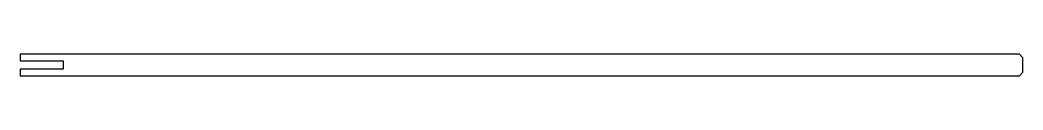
# Model space of a CAD drawing. Extents: x 0 to 6.6, y 0 to 0.14.
import ezdxf

# ---------------------------------------------------------------- set-up
doc = ezdxf.new("R2010")
doc.units = 0
doc.layers.get('0').update_dxf_attribs({"linetype": 'CONTINUOUS'})

msp = doc.modelspace()

# ---------------------------------------------------------------- linework, layer by layer
at = {"color": 4}
for p, q in [((6.5719, 0.1417), (0, 0.1417)), ((0, 0.1417), (0, 0.0974)), ((6.5955, 0.1181), (6.5719, 0.1417)), ((0, 0.0974), (0.2835, 0.0974)), ((0.2835, 0.0974), (0.2835, 0.0443)), ((6.5955, 0.0236), (6.5955, 0.1181)), ((0.2835, 0.0443), (0, 0.0443)), ((0, 0.0443), (0, 0)), ((0, 0), (6.5719, 0)), ((6.5719, 0), (6.5955, 0.0236))]:
    msp.add_line(p, q, dxfattribs=at)

doc.saveas('drawing.dxf')
